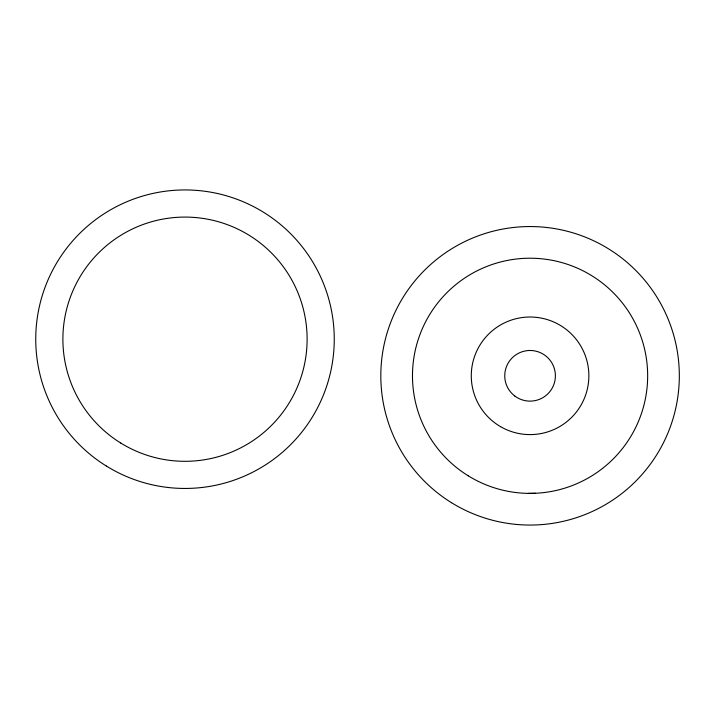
<?xml version="1.0" encoding="UTF-8"?>
<svg xmlns="http://www.w3.org/2000/svg" width="715" height="715" viewBox="0 0 715 715"><rect width="100%" height="100%" fill="white"/><g stroke="black" fill="none" stroke-linecap="round" stroke-linejoin="round"><path stroke-width="1.07" d="M528.242 493.377L535.553 493.27M451.46 502.672A149.247 149.247 0 0 0 679.25 380.443A149.247 149.247 0 0 0 459.504 244.289A149.247 149.247 0 0 0 451.46 502.672M468.137 475.761A117.591 117.591 0 0 0 647.602 379.459A117.591 117.591 0 0 0 474.474 272.183A117.591 117.591 0 0 0 468.137 475.761M500.67 426.721A58.8 58.8 0 0 0 588.865 375.804A58.8 58.8 0 0 0 500.67 324.887A58.8 58.8 0 0 0 500.67 426.721M514.755 395.976A25.329 25.329 0 0 0 555.198 378.977A25.329 25.329 0 0 0 520.261 352.459A25.329 25.329 0 0 0 514.755 395.976M106.392 466.064A149.247 149.247 0 0 0 334.182 343.835A149.247 149.247 0 0 0 114.427 207.681A149.247 149.247 0 0 0 106.392 466.064M120.683 442.996A122.113 122.113 0 0 0 307.057 342.994A122.113 122.113 0 0 0 127.261 231.597A122.113 122.113 0 0 0 120.683 442.996"/></g></svg>
